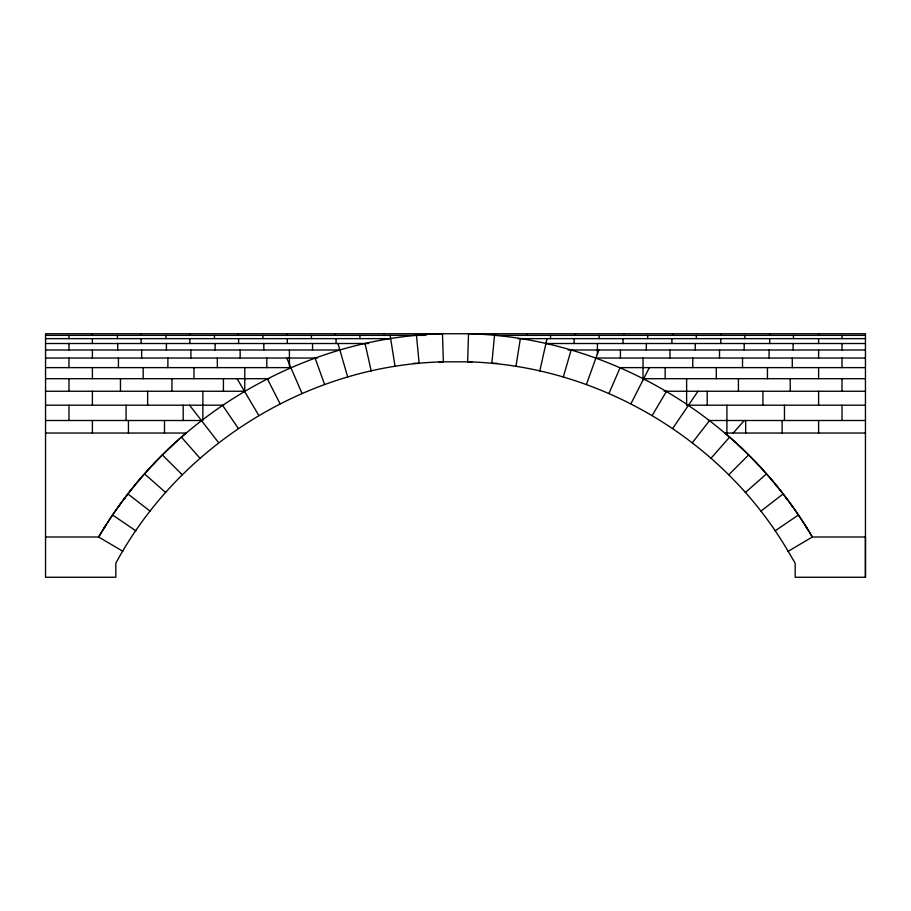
<?xml version="1.0" encoding="UTF-8"?>
<svg xmlns="http://www.w3.org/2000/svg" width="911" height="911" viewBox="0 0 911 911"><rect width="100%" height="100%" fill="white"/><g stroke="black" fill="none" stroke-linecap="round" stroke-linejoin="round"><path stroke-width="1.37" d="M788.14 551.326L795.178 563.203L795.178 577.255L865.45 577.255L865.45 537.012L812.339 537.012L788.14 551.326C722.685 439.011 597.593 365.06 467.639 361.838L468.516 333.745C607.922 337.195 742.123 416.532 812.339 537.012A414.664 414.664 0 0 0 725.008 433.032L865.45 433.032M494.662 333.745L491.86 363.364L497.52 363.364M515.945 366.404L520.352 338.641M539.802 370.948L547.021 338.641M563.305 376.983L571.151 349.995M586.399 384.488L598.812 349.995M608.969 393.427L620.129 367.623M630.936 403.755L649.338 367.623M45.55 537.012L98.661 537.012C168.877 416.532 303.078 337.195 442.484 333.745L443.361 361.838C308.578 364.969 179.843 444.727 115.822 563.203L115.822 577.255L45.55 577.255L45.55 333.745L865.45 333.745L865.45 577.255M652.208 415.45L666.522 391.252M103.66 528.87L105.801 525.385M672.705 428.455L697.985 391.252M118.84 506.209L120.423 503.988M123.68 499.615L125.331 497.44M692.349 442.723L709.578 420.506M129.464 492.008L131.184 489.89M133.758 486.713L135.477 484.595M138.062 481.418L139.85 479.357M711.058 458.187L729.643 437.098M733.082 433.192L744.276 420.506M152.581 465.122L156.293 461.125M728.754 474.802L748.637 454.919M167.886 449.567L172.839 444.875M745.38 492.498L766.458 473.902M760.856 511.196L783.061 493.967M775.136 530.828L798.378 515.022M45.55 335.373L425.801 335.373M494.514 335.373L865.45 335.373M45.55 338.641L390.648 338.641M518.154 338.641L865.45 338.641M45.55 343.515L368.716 343.515M545.928 343.515L865.45 343.515M45.55 349.995L339.849 349.995M568.168 349.995L865.45 349.995M45.55 358.034L317.187 358.034M595.919 358.034L865.45 358.034M439.125 361.838L471.898 361.838M413.446 363.364L419.128 363.364L416.486 335.373M45.55 367.623L290.871 367.623M620.55 367.623L865.45 367.623M45.55 378.703L268.802 378.703M643.69 378.703L865.45 378.703M45.55 391.252L244.478 391.252M664.073 391.252L865.45 391.252M45.55 405.201L223.65 405.201M688.511 405.201L865.45 405.201M45.55 420.506L201.422 420.506M708.781 420.506L865.45 420.506M45.55 433.032L186.038 433.032A414.664 414.664 0 0 0 98.661 537.012L122.86 551.326M112.622 515.022L135.864 530.828M127.939 493.967L150.144 511.196M144.542 473.902L165.62 492.498M738.161 444.875L743.114 449.567M162.363 454.919L182.246 474.802L181.335 473.902M754.707 461.125L758.419 465.122M181.357 437.098L199.942 458.187M771.15 479.357L772.938 481.418M775.523 484.595L777.242 486.713M779.816 489.89L781.536 492.008M189.556 405.201L218.651 442.723M785.669 497.44L787.32 499.615M790.577 503.988L792.16 506.209M222.489 405.201L238.295 428.455M805.199 525.385L807.34 528.87M237.065 378.703L258.792 415.45M267.299 378.703L280.064 403.755M286.726 358.034L302.031 393.427M315.081 358.034L324.601 384.488M337.97 343.515L347.695 376.983M365.072 343.515L371.198 370.948M390.136 335.373L395.055 366.404M842.026 335.373L842.026 338.641M842.026 343.515L842.026 349.995M842.026 358.034L842.026 367.623M842.026 378.703L842.026 391.252M842.026 405.201L842.026 420.506M818.602 333.745L818.602 335.373M818.602 338.641L818.602 343.515M818.602 349.995L818.602 358.034M818.602 367.623L818.602 378.703M818.602 391.252L818.602 405.201M818.602 420.506L818.602 432.953M793.447 335.373L793.447 338.641M793.105 343.515L793.105 349.995M792.274 358.034L792.274 367.623M790.224 378.703L790.224 391.252M784.462 405.201L784.462 420.506M782.128 420.506L782.128 432.953M769.954 333.745L769.954 335.373M769.704 338.641L769.704 343.515M769.055 349.995L769.055 358.034M767.449 367.623L767.449 378.703M762.906 391.252L762.906 405.201M745.665 420.506L745.665 432.953M744.868 335.373L744.868 338.641M744.185 343.515L744.185 349.995M742.522 358.034L742.522 367.623M738.422 378.703L738.422 391.252M726.91 405.201L726.91 432.998M721.318 333.745L721.318 335.373M720.806 338.641L720.806 343.515M719.508 349.995L719.508 358.034M716.308 367.623L716.308 378.703M707.209 391.252L707.209 405.201M696.289 335.373L696.289 338.641M695.264 343.515L695.264 349.995M692.77 358.034L692.77 367.623M686.621 378.703L686.621 405.486M672.682 333.745L672.682 335.373M671.908 338.641L671.908 343.515M669.961 349.995L669.961 358.034M665.167 367.623L665.167 378.703M647.71 335.373L647.71 338.641M646.343 343.515L646.343 349.995M643.029 358.034L643.029 379.841M624.046 333.745L624.046 335.373M623.01 338.641L623.01 343.515M620.414 349.995L620.414 358.034M599.131 335.373L599.131 338.641M597.422 343.515L597.422 354.254M575.399 333.745L575.399 335.373M574.112 338.641L574.112 343.515M550.551 335.373L550.551 338.641M526.763 333.745L526.763 335.373M383.998 333.745L383.998 335.373M359.913 335.373L359.913 338.641M336.068 338.641L336.068 343.515M335.396 333.745L335.396 335.373M312.541 343.515L312.541 349.995M311.425 335.373L311.425 338.641M289.413 349.995L289.413 366.393M287.329 338.641L287.329 343.515M286.794 333.745L286.794 335.373M266.798 358.034L266.798 367.623M263.826 343.515L263.826 349.995M262.937 335.373L262.937 338.641M244.763 367.623L244.763 391.229M240.162 349.995L240.162 358.034M238.602 338.641L238.602 343.515M238.204 333.745L238.204 335.373M223.423 378.703L223.423 391.252M217.342 358.034L217.342 367.623M215.11 343.515L215.11 349.995M214.449 335.373L214.449 338.641M202.868 391.252L202.868 420.244M193.975 367.623L193.975 378.703M190.911 349.995L190.911 358.034M189.864 338.641L189.864 343.515M189.602 333.745L189.602 335.373M183.202 405.201L183.202 420.506M171.94 378.703L171.94 391.252M167.886 358.034L167.886 367.623M166.406 343.515L166.406 349.995M165.961 335.373L165.961 338.641M164.492 420.506L164.492 432.953M147.639 391.252L147.639 405.201M143.186 367.623L143.186 378.703M141.649 349.995L141.649 358.034M141 333.745L141 335.373M141.137 338.641L141.137 343.515M128.44 420.506L128.44 432.953M126.082 405.201L126.082 420.506M120.457 378.703L120.457 391.252M118.43 358.034L118.43 367.623M117.69 343.515L117.69 349.995M117.462 335.373L117.462 338.641M92.398 333.745L92.398 335.373M92.398 338.641L92.398 343.515M92.398 349.995L92.398 358.034M92.398 367.623L92.398 378.703M92.398 391.252L92.398 405.201M92.398 420.506L92.398 432.953M68.974 335.373L68.974 338.641M68.974 343.515L68.974 349.995M68.974 358.034L68.974 367.623M68.974 378.703L68.974 391.252M68.974 405.201L68.974 420.506"/></g></svg>
